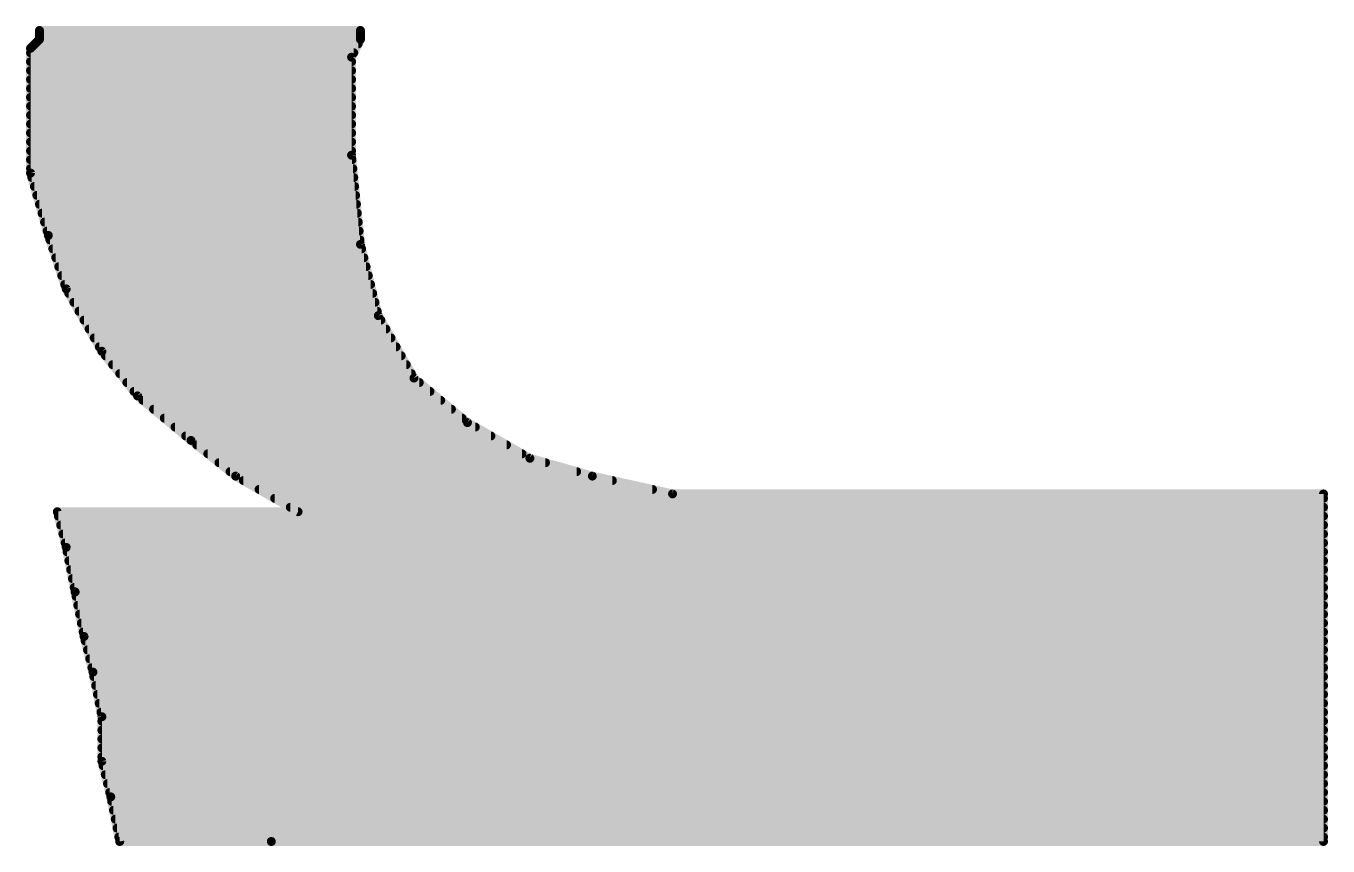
# Model space of a CAD drawing. Extents: x -30 to 77, y -16 to 37.
# Drawn here: x 3.193 to 4.653, y 15.79 to 16.71 of the extents above; entities that cross this region are included whole.
import ezdxf

# ---------------------------------------------------------------- set-up
doc = ezdxf.new("R2010")
doc.units = 0
doc.layers.add('21', color=41, linetype='CONTINUOUS')

msp = doc.modelspace()

# ---------------------------------------------------------------- linework, layer by layer
at = {"layer": '21', "const_width": 0.01}
for points in [[(3.208, 16.695), (3.208, 16.705)], [(3.208, 16.705), (3.568, 16.705)], [(3.208, 16.7), (3.568, 16.7)], [(3.568, 16.705), (3.568, 16.695)], [(3.198, 16.685), (3.208, 16.695)], [(3.198, 16.545), (3.198, 16.685)], [(3.203, 16.69), (3.5655, 16.69)], [(3.568, 16.695), (3.558, 16.675)], [(3.198, 16.68), (3.5605, 16.68)], [(3.198, 16.67), (3.558, 16.67)], [(3.558, 16.675), (3.558, 16.565)], [(3.198, 16.66), (3.558, 16.66)], [(3.198, 16.65), (3.558, 16.65)], [(3.198, 16.64), (3.558, 16.64)], [(3.198, 16.63), (3.558, 16.63)], [(3.198, 16.62), (3.558, 16.62)], [(3.198, 16.61), (3.558, 16.61)], [(3.198, 16.6), (3.558, 16.6)], [(3.198, 16.59), (3.558, 16.59)], [(3.198, 16.58), (3.558, 16.58)], [(3.198, 16.57), (3.558, 16.57)], [(3.198, 16.56), (3.5585, 16.56)], [(3.558, 16.565), (3.568, 16.465)], [(3.198, 16.55), (3.5595, 16.55)], [(3.218, 16.475), (3.198, 16.545)], [(3.1994, 16.54), (3.5605, 16.54)], [(3.2023, 16.53), (3.5615, 16.53)], [(3.2051, 16.52), (3.5625, 16.52)], [(3.208, 16.51), (3.5635, 16.51)], [(3.2109, 16.5), (3.5645, 16.5)], [(3.2137, 16.49), (3.5655, 16.49)], [(3.2166, 16.48), (3.5665, 16.48)], [(3.238, 16.415), (3.218, 16.475)], [(3.2197, 16.47), (3.5675, 16.47)], [(3.568, 16.465), (3.588, 16.385)], [(3.223, 16.46), (3.5693, 16.46)], [(3.2263, 16.45), (3.5718, 16.45)], [(3.2297, 16.44), (3.5743, 16.44)], [(3.233, 16.43), (3.5768, 16.43)], [(3.2363, 16.42), (3.5793, 16.42)], [(3.278, 16.345), (3.238, 16.415)], [(3.2409, 16.41), (3.5817, 16.41)], [(3.2466, 16.4), (3.5843, 16.4)], [(3.2523, 16.39), (3.5868, 16.39)], [(3.258, 16.38), (3.5909, 16.38)], [(3.588, 16.385), (3.628, 16.315)], [(3.2637, 16.37), (3.5966, 16.37)], [(3.2694, 16.36), (3.6023, 16.36)], [(3.2751, 16.35), (3.608, 16.35)], [(3.318, 16.295), (3.278, 16.345)], [(3.282, 16.34), (3.6137, 16.34)], [(3.29, 16.33), (3.6194, 16.33)], [(3.298, 16.32), (3.6251, 16.32)], [(3.306, 16.31), (3.634, 16.31)], [(3.628, 16.315), (3.688, 16.265)], [(3.314, 16.3), (3.646, 16.3)], [(3.378, 16.245), (3.318, 16.295)], [(3.324, 16.29), (3.658, 16.29)], [(3.336, 16.28), (3.67, 16.28)], [(3.348, 16.27), (3.682, 16.27)], [(3.36, 16.26), (3.6968, 16.26)], [(3.688, 16.265), (3.758, 16.225)], [(3.372, 16.25), (3.7143, 16.25)], [(3.428, 16.205), (3.378, 16.245)], [(3.3843, 16.24), (3.7318, 16.24)], [(3.3968, 16.23), (3.7492, 16.23)], [(3.4093, 16.22), (3.7755, 16.22)], [(3.758, 16.225), (3.828, 16.205)], [(3.4218, 16.21), (3.8105, 16.21)], [(3.498, 16.165), (3.428, 16.205)], [(3.828, 16.205), (3.918, 16.185)], [(3.4367, 16.2), (3.8505, 16.2)], [(3.4543, 16.19), (3.8955, 16.19)], [(3.4718, 16.18), (4.648, 16.18)], [(3.918, 16.185), (4.648, 16.185)], [(4.648, 16.185), (4.648, 15.795)], [(3.238, 16.125), (3.228, 16.165)], [(3.228, 16.165), (3.498, 16.165)], [(3.2292, 16.16), (4.648, 16.16)], [(3.4893, 16.17), (4.648, 16.17)], [(3.2318, 16.15), (4.648, 16.15)], [(3.2343, 16.14), (4.648, 16.14)], [(3.2368, 16.13), (4.648, 16.13)], [(3.248, 16.075), (3.238, 16.125)], [(3.239, 16.12), (4.648, 16.12)], [(3.241, 16.11), (4.648, 16.11)], [(3.243, 16.1), (4.648, 16.1)], [(3.245, 16.09), (4.648, 16.09)], [(3.247, 16.08), (4.648, 16.08)], [(3.258, 16.025), (3.248, 16.075)], [(3.249, 16.07), (4.648, 16.07)], [(3.251, 16.06), (4.648, 16.06)], [(3.253, 16.05), (4.648, 16.05)], [(3.255, 16.04), (4.648, 16.04)], [(3.257, 16.03), (4.648, 16.03)], [(3.268, 15.985), (3.258, 16.025)], [(3.2593, 16.02), (4.648, 16.02)], [(3.2618, 16.01), (4.648, 16.01)], [(3.2643, 16), (4.648, 16)], [(3.2668, 15.99), (4.648, 15.99)], [(3.278, 15.935), (3.268, 15.985)], [(3.269, 15.98), (4.648, 15.98)], [(3.271, 15.97), (4.648, 15.97)], [(3.273, 15.96), (4.648, 15.96)], [(3.275, 15.95), (4.648, 15.95)], [(3.277, 15.94), (4.648, 15.94)], [(3.278, 15.885), (3.278, 15.935)], [(3.278, 15.93), (4.648, 15.93)], [(3.278, 15.92), (4.648, 15.92)], [(3.278, 15.91), (4.648, 15.91)], [(3.278, 15.9), (4.648, 15.9)], [(3.278, 15.89), (4.648, 15.89)], [(3.288, 15.845), (3.278, 15.885)], [(3.2793, 15.88), (4.648, 15.88)], [(3.2818, 15.87), (4.648, 15.87)], [(3.2843, 15.86), (4.648, 15.86)], [(3.2868, 15.85), (4.648, 15.85)], [(3.298, 15.795), (3.288, 15.845)], [(3.289, 15.84), (4.648, 15.84)], [(3.291, 15.83), (4.648, 15.83)], [(3.293, 15.82), (4.648, 15.82)], [(3.295, 15.81), (4.648, 15.81)], [(3.297, 15.8), (4.648, 15.8)], [(3.468, 15.795), (3.298, 15.795)], [(4.648, 15.795), (3.468, 15.795)]]:
    msp.add_lwpolyline(points, dxfattribs=at)
at = {"layer": '21', "const_width": 0.005}
for points in [[(3.2105, 16.705, 1), (3.2055, 16.705)], [(3.208, 16.7075, 1), (3.208, 16.7025)], [(3.208, 16.7025, 1), (3.208, 16.6975)], [(3.5705, 16.705, 1), (3.5655, 16.705)], [(3.568, 16.7025, 1), (3.568, 16.7075)], [(3.568, 16.6975, 1), (3.568, 16.7025)], [(3.2005, 16.685, 1), (3.1955, 16.685)], [(3.1962, 16.6868, 1), (3.1998, 16.6832)], [(3.203, 16.6925, 1), (3.203, 16.6875)], [(3.2055, 16.695, 1), (3.2105, 16.695)], [(3.2098, 16.6932, 1), (3.2062, 16.6968)], [(3.5655, 16.695, 1), (3.5705, 16.695)], [(3.5655, 16.6875, 1), (3.5655, 16.6925)], [(3.5702, 16.6939, 1), (3.5658, 16.6961)], [(3.198, 16.6825, 1), (3.198, 16.6775)], [(3.198, 16.6725, 1), (3.198, 16.6675)], [(3.5605, 16.675, 1), (3.5555, 16.675)], [(3.5558, 16.6761, 1), (3.5602, 16.6739)], [(3.558, 16.6675, 1), (3.558, 16.6725)], [(3.5605, 16.6775, 1), (3.5605, 16.6825)], [(3.198, 16.6625, 1), (3.198, 16.6575)], [(3.558, 16.6575, 1), (3.558, 16.6625)], [(3.198, 16.6525, 1), (3.198, 16.6475)], [(3.198, 16.6425, 1), (3.198, 16.6375)], [(3.558, 16.6475, 1), (3.558, 16.6525)], [(3.558, 16.6375, 1), (3.558, 16.6425)], [(3.198, 16.6325, 1), (3.198, 16.6275)], [(3.558, 16.6275, 1), (3.558, 16.6325)], [(3.198, 16.6225, 1), (3.198, 16.6175)], [(3.558, 16.6175, 1), (3.558, 16.6225)], [(3.198, 16.6125, 1), (3.198, 16.6075)], [(3.198, 16.6025, 1), (3.198, 16.5975)], [(3.558, 16.6075, 1), (3.558, 16.6125)], [(3.558, 16.5975, 1), (3.558, 16.6025)], [(3.198, 16.5925, 1), (3.198, 16.5875)], [(3.558, 16.5875, 1), (3.558, 16.5925)], [(3.198, 16.5825, 1), (3.198, 16.5775)], [(3.198, 16.5725, 1), (3.198, 16.5675)], [(3.558, 16.5775, 1), (3.558, 16.5825)], [(3.558, 16.5675, 1), (3.558, 16.5725)], [(3.198, 16.5625, 1), (3.198, 16.5575)], [(3.5605, 16.5652, 1), (3.5555, 16.5648)], [(3.5555, 16.565, 1), (3.5605, 16.565)], [(3.5585, 16.5575, 1), (3.5585, 16.5625)], [(3.198, 16.5525, 1), (3.198, 16.5475)], [(3.2004, 16.5457, 1), (3.1956, 16.5443)], [(3.1955, 16.545, 1), (3.2005, 16.545)], [(3.1994, 16.5425, 1), (3.1994, 16.5375)], [(3.5595, 16.5475, 1), (3.5595, 16.5525)], [(3.5605, 16.5375, 1), (3.5605, 16.5425)], [(3.2023, 16.5325, 1), (3.2023, 16.5275)], [(3.5615, 16.5275, 1), (3.5615, 16.5325)], [(3.2051, 16.5225, 1), (3.2051, 16.5175)], [(3.208, 16.5125, 1), (3.208, 16.5075)], [(3.5625, 16.5175, 1), (3.5625, 16.5225)], [(3.5635, 16.5075, 1), (3.5635, 16.5125)], [(3.2109, 16.5025, 1), (3.2109, 16.4975)], [(3.5645, 16.4975, 1), (3.5645, 16.5025)], [(3.2137, 16.4925, 1), (3.2137, 16.4875)], [(3.2166, 16.4825, 1), (3.2166, 16.4775)], [(3.5655, 16.4875, 1), (3.5655, 16.4925)], [(3.5665, 16.4775, 1), (3.5665, 16.4825)], [(3.2204, 16.4758, 1), (3.2156, 16.4742)], [(3.2156, 16.4743, 1), (3.2204, 16.4757)], [(3.2197, 16.4725, 1), (3.2197, 16.4675)], [(3.5704, 16.4656, 1), (3.5656, 16.4644)], [(3.5675, 16.4675, 1), (3.5675, 16.4725)], [(3.223, 16.4625, 1), (3.223, 16.4575)], [(3.2263, 16.4525, 1), (3.2263, 16.4475)], [(3.5655, 16.4648, 1), (3.5705, 16.4652)], [(3.5693, 16.4575, 1), (3.5693, 16.4625)], [(3.5718, 16.4475, 1), (3.5718, 16.4525)], [(3.2297, 16.4425, 1), (3.2297, 16.4375)], [(3.5743, 16.4375, 1), (3.5743, 16.4425)], [(3.233, 16.4325, 1), (3.233, 16.4275)], [(3.5768, 16.4275, 1), (3.5768, 16.4325)], [(3.2363, 16.4225, 1), (3.2363, 16.4175)], [(3.2402, 16.4162, 1), (3.2358, 16.4138)], [(3.2356, 16.4142, 1), (3.2404, 16.4158)], [(3.2409, 16.4125, 1), (3.2409, 16.4075)], [(3.5793, 16.4175, 1), (3.5793, 16.4225)], [(3.5817, 16.4075, 1), (3.5817, 16.4125)], [(3.2466, 16.4025, 1), (3.2466, 16.3975)], [(3.5843, 16.3975, 1), (3.5843, 16.4025)], [(3.2523, 16.3925, 1), (3.2523, 16.3875)], [(3.258, 16.3825, 1), (3.258, 16.3775)], [(3.5902, 16.3862, 1), (3.5858, 16.3838)], [(3.5856, 16.3844, 1), (3.5904, 16.3856)], [(3.5868, 16.3875, 1), (3.5868, 16.3925)], [(3.5909, 16.3775, 1), (3.5909, 16.3825)], [(3.2637, 16.3725, 1), (3.2637, 16.3675)], [(3.5966, 16.3675, 1), (3.5966, 16.3725)], [(3.2694, 16.3625, 1), (3.2694, 16.3575)], [(3.2751, 16.3525, 1), (3.2751, 16.3475)], [(3.6023, 16.3575, 1), (3.6023, 16.3625)], [(3.608, 16.3475, 1), (3.608, 16.3525)], [(3.28, 16.3466, 1), (3.276, 16.3434)], [(3.2758, 16.3438, 1), (3.2802, 16.3462)], [(3.282, 16.3425, 1), (3.282, 16.3375)], [(3.6137, 16.3375, 1), (3.6137, 16.3425)], [(3.29, 16.3325, 1), (3.29, 16.3275)], [(3.298, 16.3225, 1), (3.298, 16.3175)], [(3.6194, 16.3275, 1), (3.6194, 16.3325)], [(3.6251, 16.3175, 1), (3.6251, 16.3225)], [(3.306, 16.3125, 1), (3.306, 16.3075)], [(3.6296, 16.3169, 1), (3.6264, 16.3131)], [(3.6258, 16.3138, 1), (3.6302, 16.3162)], [(3.634, 16.3075, 1), (3.634, 16.3125)], [(3.314, 16.3025, 1), (3.314, 16.2975)], [(3.3196, 16.2969, 1), (3.3164, 16.2931)], [(3.316, 16.2934, 1), (3.32, 16.2966)], [(3.324, 16.2925, 1), (3.324, 16.2875)], [(3.646, 16.2975, 1), (3.646, 16.3025)], [(3.658, 16.2875, 1), (3.658, 16.2925)], [(3.336, 16.2825, 1), (3.336, 16.2775)], [(3.67, 16.2775, 1), (3.67, 16.2825)], [(3.348, 16.2725, 1), (3.348, 16.2675)], [(3.36, 16.2625, 1), (3.36, 16.2575)], [(3.682, 16.2675, 1), (3.682, 16.2725)], [(3.6892, 16.2672, 1), (3.6868, 16.2628)], [(3.6864, 16.2631, 1), (3.6896, 16.2669)], [(3.6968, 16.2575, 1), (3.6968, 16.2625)], [(3.372, 16.2525, 1), (3.372, 16.2475)], [(3.7143, 16.2475, 1), (3.7143, 16.2525)], [(3.3796, 16.247, 1), (3.3764, 16.243)], [(3.3764, 16.2431, 1), (3.3796, 16.2469)], [(3.3843, 16.2425, 1), (3.3843, 16.2375)], [(3.7318, 16.2375, 1), (3.7318, 16.2425)], [(3.3968, 16.2325, 1), (3.3968, 16.2275)], [(3.4093, 16.2225, 1), (3.4093, 16.2175)], [(3.7492, 16.2275, 1), (3.7492, 16.2325)], [(3.7587, 16.2274, 1), (3.7573, 16.2226)], [(3.7568, 16.2228, 1), (3.7592, 16.2272)], [(3.7755, 16.2175, 1), (3.7755, 16.2225)], [(3.4218, 16.2125, 1), (3.4218, 16.2075)], [(3.4292, 16.2072, 1), (3.4268, 16.2028)], [(3.4264, 16.203, 1), (3.4296, 16.207)], [(3.8105, 16.2075, 1), (3.8105, 16.2125)], [(3.8285, 16.2074, 1), (3.8275, 16.2026)], [(3.8273, 16.2026, 1), (3.8287, 16.2074)], [(3.4367, 16.2025, 1), (3.4367, 16.1975)], [(3.4543, 16.1925, 1), (3.4543, 16.1875)], [(3.8505, 16.1975, 1), (3.8505, 16.2025)], [(3.8955, 16.1875, 1), (3.8955, 16.1925)], [(3.4718, 16.1825, 1), (3.4718, 16.1775)], [(3.918, 16.1875, 1), (3.918, 16.1825)], [(3.9175, 16.1826, 1), (3.9185, 16.1874)], [(4.6505, 16.185, 1), (4.6455, 16.185)], [(4.648, 16.1825, 1), (4.648, 16.1875)], [(4.648, 16.1775, 1), (4.648, 16.1825)], [(3.2304, 16.1656, 1), (3.2256, 16.1644)], [(3.228, 16.1675, 1), (3.228, 16.1625)], [(3.2292, 16.1625, 1), (3.2292, 16.1575)], [(3.4893, 16.1725, 1), (3.4893, 16.1675)], [(3.4968, 16.1628, 1), (3.4992, 16.1672)], [(3.498, 16.1625, 1), (3.498, 16.1675)], [(4.648, 16.1675, 1), (4.648, 16.1725)], [(4.648, 16.1575, 1), (4.648, 16.1625)], [(3.2318, 16.1525, 1), (3.2318, 16.1475)], [(4.648, 16.1475, 1), (4.648, 16.1525)], [(3.2343, 16.1425, 1), (3.2343, 16.1375)], [(3.2368, 16.1325, 1), (3.2368, 16.1275)], [(4.648, 16.1375, 1), (4.648, 16.1425)], [(4.648, 16.1275, 1), (4.648, 16.1325)], [(3.2405, 16.1255, 1), (3.2355, 16.1245)], [(3.2356, 16.1244, 1), (3.2404, 16.1256)], [(3.239, 16.1225, 1), (3.239, 16.1175)], [(4.648, 16.1175, 1), (4.648, 16.1225)], [(3.241, 16.1125, 1), (3.241, 16.1075)], [(3.243, 16.1025, 1), (3.243, 16.0975)], [(4.648, 16.1075, 1), (4.648, 16.1125)], [(4.648, 16.0975, 1), (4.648, 16.1025)], [(3.245, 16.0925, 1), (3.245, 16.0875)], [(4.648, 16.0875, 1), (4.648, 16.0925)], [(3.247, 16.0825, 1), (3.247, 16.0775)], [(3.2505, 16.0755, 1), (3.2455, 16.0745)], [(3.2455, 16.0745, 1), (3.2505, 16.0755)], [(4.648, 16.0775, 1), (4.648, 16.0825)], [(3.249, 16.0725, 1), (3.249, 16.0675)], [(3.251, 16.0625, 1), (3.251, 16.0575)], [(4.648, 16.0675, 1), (4.648, 16.0725)], [(4.648, 16.0575, 1), (4.648, 16.0625)], [(3.253, 16.0525, 1), (3.253, 16.0475)], [(4.648, 16.0475, 1), (4.648, 16.0525)], [(3.255, 16.0425, 1), (3.255, 16.0375)], [(3.257, 16.0325, 1), (3.257, 16.0275)], [(4.648, 16.0375, 1), (4.648, 16.0425)], [(4.648, 16.0275, 1), (4.648, 16.0325)], [(3.2604, 16.0256, 1), (3.2556, 16.0244)], [(3.2555, 16.0245, 1), (3.2605, 16.0255)], [(3.2593, 16.0225, 1), (3.2593, 16.0175)], [(4.648, 16.0175, 1), (4.648, 16.0225)], [(3.2618, 16.0125, 1), (3.2618, 16.0075)], [(3.2643, 16.0025, 1), (3.2643, 15.9975)], [(4.648, 16.0075, 1), (4.648, 16.0125)], [(4.648, 15.9975, 1), (4.648, 16.0025)], [(3.2668, 15.9925, 1), (3.2668, 15.9875)], [(3.2705, 15.9855, 1), (3.2655, 15.9845)], [(3.2656, 15.9844, 1), (3.2704, 15.9856)], [(4.648, 15.9875, 1), (4.648, 15.9925)], [(3.269, 15.9825, 1), (3.269, 15.9775)], [(3.271, 15.9725, 1), (3.271, 15.9675)], [(4.648, 15.9775, 1), (4.648, 15.9825)], [(4.648, 15.9675, 1), (4.648, 15.9725)], [(3.273, 15.9625, 1), (3.273, 15.9575)], [(4.648, 15.9575, 1), (4.648, 15.9625)], [(3.275, 15.9525, 1), (3.275, 15.9475)], [(3.277, 15.9425, 1), (3.277, 15.9375)], [(4.648, 15.9475, 1), (4.648, 15.9525)], [(4.648, 15.9375, 1), (4.648, 15.9425)], [(3.2805, 15.935, 1), (3.2755, 15.935)], [(3.2755, 15.9345, 1), (3.2805, 15.9355)], [(3.278, 15.9325, 1), (3.278, 15.9275)], [(4.648, 15.9275, 1), (4.648, 15.9325)], [(3.278, 15.9225, 1), (3.278, 15.9175)], [(3.278, 15.9125, 1), (3.278, 15.9075)], [(4.648, 15.9175, 1), (4.648, 15.9225)], [(4.648, 15.9075, 1), (4.648, 15.9125)], [(3.278, 15.9025, 1), (3.278, 15.8975)], [(4.648, 15.8975, 1), (4.648, 15.9025)], [(3.278, 15.8925, 1), (3.278, 15.8875)], [(3.2804, 15.8856, 1), (3.2756, 15.8844)], [(3.2755, 15.885, 1), (3.2805, 15.885)], [(4.648, 15.8875, 1), (4.648, 15.8925)], [(3.2793, 15.8825, 1), (3.2793, 15.8775)], [(3.2818, 15.8725, 1), (3.2818, 15.8675)], [(4.648, 15.8775, 1), (4.648, 15.8825)], [(4.648, 15.8675, 1), (4.648, 15.8725)], [(3.2843, 15.8625, 1), (3.2843, 15.8575)], [(4.648, 15.8575, 1), (4.648, 15.8625)], [(3.2868, 15.8525, 1), (3.2868, 15.8475)], [(3.2905, 15.8455, 1), (3.2855, 15.8445)], [(3.2856, 15.8444, 1), (3.2904, 15.8456)], [(3.289, 15.8425, 1), (3.289, 15.8375)], [(4.648, 15.8475, 1), (4.648, 15.8525)], [(4.648, 15.8375, 1), (4.648, 15.8425)], [(3.291, 15.8325, 1), (3.291, 15.8275)], [(4.648, 15.8275, 1), (4.648, 15.8325)], [(3.293, 15.8225, 1), (3.293, 15.8175)], [(3.295, 15.8125, 1), (3.295, 15.8075)], [(4.648, 15.8175, 1), (4.648, 15.8225)], [(4.648, 15.8075, 1), (4.648, 15.8125)], [(3.297, 15.8025, 1), (3.297, 15.7975)], [(3.298, 15.7975, 1), (3.298, 15.7925)], [(3.2955, 15.7945, 1), (3.3005, 15.7955)], [(3.468, 15.7975, 1), (3.468, 15.7925)], [(3.468, 15.7925, 1), (3.468, 15.7975)], [(4.648, 15.7975, 1), (4.648, 15.8025)], [(4.648, 15.7925, 1), (4.648, 15.7975)], [(4.6455, 15.795, 1), (4.6505, 15.795)]]:
    msp.add_lwpolyline(points, format="xyb", dxfattribs=at)

doc.saveas('drawing.dxf')
